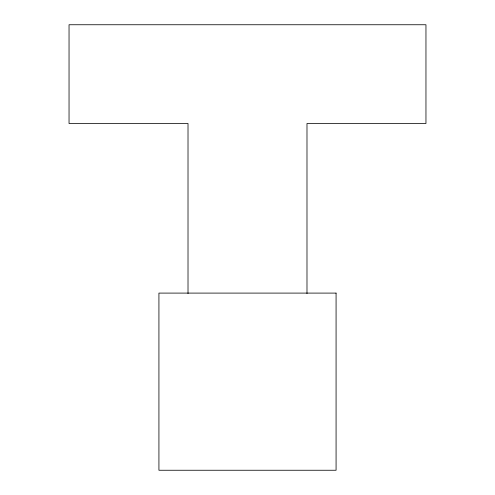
<?xml version="1.0" encoding="UTF-8"?>
<svg xmlns="http://www.w3.org/2000/svg" width="495" height="495" viewBox="0 0 495 495"><rect width="100%" height="100%" fill="white"/><g stroke="black" fill="none" stroke-linecap="round" stroke-linejoin="round"><path stroke-width="0.74" d="M306.987 293.578L306.987 123.496L425.96 123.496L425.96 24.75L69.04 24.75L69.04 123.496L188.013 123.496L188.013 293.578M336.074 293.096L158.926 293.096L158.926 470.25L336.074 470.25L336.074 293.096"/></g></svg>
